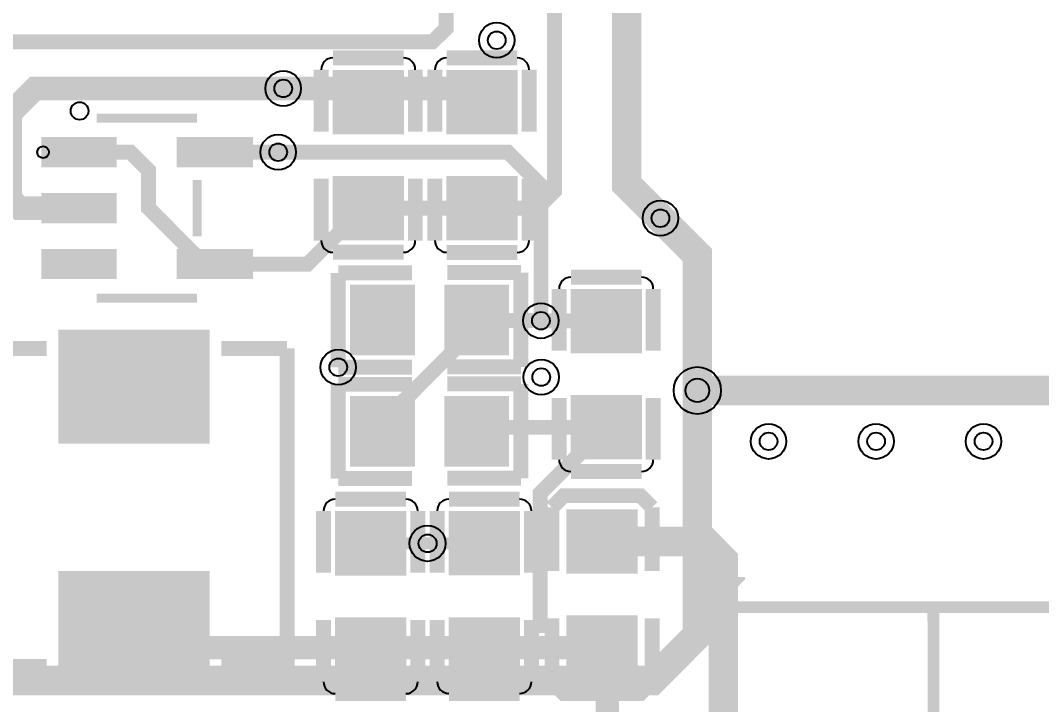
# Model space of a CAD drawing. Header units: millimetres. Extents: x -22 to 83, y 0 to 77.
# Drawn here: x 46.01 to 63.36, y 38.57 to 50.19 of the extents above; entities that cross this region are included whole.
import ezdxf

# ---------------------------------------------------------------- set-up
doc = ezdxf.new("R2010")
doc.units = ezdxf.units.MM
for name, color, linetype, true_color in [('BottomLayer', 7, 'Continuous', 0x6699cc), ('Document', 7, 'Continuous', 0xffffff), ('Hole', 7, 'Continuous', 0x222222), ('Multi-Layer', 7, 'Continuous', 0xc0c0c0), ('TopLayer', 7, 'Continuous', 0xff3366), ('TopPasteMaskLayer', 9, 'Continuous', 0x808080), ('TopSilkLayer', 7, 'Continuous', 0xffcc00), ('TopSolderMaskLayer', 7, 'Continuous', 0x800080)]:
    doc.layers.add(name, color=color, linetype=linetype, true_color=true_color)

msp = doc.modelspace()

# ---------------------------------------------------------------- hatches: boundary and pattern name
at = {"layer": 'TopLayer'}
for points in [[(52.471, 49.299), (52.471, 48.299), (51.371, 48.299), (51.371, 49.299)], [(54.402, 49.298), (54.402, 48.298), (53.302, 48.298), (53.302, 49.298)], [(47.587, 48.193), (47.587, 47.703), (46.43, 47.703), (46.43, 48.193)], [(49.904, 48.193), (49.904, 47.703), (48.729, 47.703), (48.729, 48.193)], [(52.471, 47.499), (52.471, 46.499), (51.371, 46.499), (51.371, 47.499)], [(54.402, 47.498), (54.402, 46.498), (53.302, 46.498), (53.302, 47.498)], [(47.587, 47.243), (47.587, 46.753), (46.43, 46.753), (46.43, 47.243)], [(47.587, 46.293), (47.587, 45.803), (46.43, 45.803), (46.43, 46.293)], [(49.904, 46.293), (49.904, 45.803), (48.729, 45.803), (48.729, 46.293)], [(51.662, 45.648), (52.662, 45.648), (52.662, 44.548), (51.662, 44.548)], [(53.262, 45.648), (54.262, 45.648), (54.262, 44.548), (53.262, 44.548)], [(56.512, 45.578), (56.512, 44.578), (55.412, 44.578), (55.412, 45.578)], [(49.193, 44.918), (49.193, 43.018), (46.693, 43.018), (46.693, 44.918)], [(51.662, 43.758), (52.662, 43.758), (52.662, 42.658), (51.662, 42.658)], [(53.262, 43.758), (54.262, 43.758), (54.262, 42.658), (53.262, 42.658)], [(56.512, 43.778), (56.512, 42.778), (55.412, 42.778), (55.412, 43.778)], [(52.512, 41.808), (52.512, 40.808), (51.412, 40.808), (51.412, 41.808)], [(54.442, 41.809), (54.442, 40.809), (53.342, 40.809), (53.342, 41.809)], [(55.342, 40.839), (55.342, 41.839), (56.442, 41.839), (56.442, 40.839)], [(49.193, 40.818), (49.193, 38.918), (46.693, 38.918), (46.693, 40.818)], [(52.512, 40.008), (52.512, 39.008), (51.412, 39.008), (51.412, 40.008)], [(54.442, 40.009), (54.442, 39.009), (53.342, 39.009), (53.342, 40.009)], [(55.342, 39.038), (55.342, 40.038), (56.442, 40.038), (56.442, 39.038)]]:
    msp.add_hatch(color=256, dxfattribs=at).paths.add_polyline_path(points)
at = {"layer": 'TopPasteMaskLayer'}
for points in [[(52.471, 49.299), (52.471, 48.299), (51.371, 48.299), (51.371, 49.299)], [(54.402, 49.298), (54.402, 48.298), (53.302, 48.298), (53.302, 49.298)], [(47.587, 48.193), (47.587, 47.703), (46.43, 47.703), (46.43, 48.193)], [(49.904, 48.193), (49.904, 47.703), (48.729, 47.703), (48.729, 48.193)], [(52.471, 47.499), (52.471, 46.499), (51.371, 46.499), (51.371, 47.499)], [(54.402, 47.498), (54.402, 46.498), (53.302, 46.498), (53.302, 47.498)], [(47.587, 47.243), (47.587, 46.753), (46.43, 46.753), (46.43, 47.243)], [(47.587, 46.293), (47.587, 45.803), (46.43, 45.803), (46.43, 46.293)], [(49.904, 46.293), (49.904, 45.803), (48.729, 45.803), (48.729, 46.293)], [(51.662, 45.648), (52.662, 45.648), (52.662, 44.548), (51.662, 44.548)], [(53.262, 45.648), (54.262, 45.648), (54.262, 44.548), (53.262, 44.548)], [(56.512, 45.578), (56.512, 44.578), (55.412, 44.578), (55.412, 45.578)], [(49.193, 44.918), (49.193, 43.018), (46.693, 43.018), (46.693, 44.918)], [(51.662, 43.758), (52.662, 43.758), (52.662, 42.658), (51.662, 42.658)], [(53.262, 43.758), (54.262, 43.758), (54.262, 42.658), (53.262, 42.658)], [(56.512, 43.778), (56.512, 42.778), (55.412, 42.778), (55.412, 43.778)], [(52.512, 41.808), (52.512, 40.808), (51.412, 40.808), (51.412, 41.808)], [(54.442, 41.809), (54.442, 40.809), (53.342, 40.809), (53.342, 41.809)], [(55.342, 40.839), (55.342, 41.839), (56.442, 41.839), (56.442, 40.839)], [(49.193, 40.818), (49.193, 38.918), (46.693, 38.918), (46.693, 40.818)], [(52.512, 40.008), (52.512, 39.008), (51.412, 39.008), (51.412, 40.008)], [(54.442, 40.009), (54.442, 39.009), (53.342, 39.009), (53.342, 40.009)], [(55.342, 39.038), (55.342, 40.038), (56.442, 40.038), (56.442, 39.038)]]:
    msp.add_hatch(color=256, dxfattribs=at).paths.add_polyline_path(points)
at = {"layer": 'TopSolderMaskLayer'}
for points in [[(52.527, 49.346), (52.527, 48.253), (51.315, 48.253), (51.315, 49.346)], [(54.458, 49.345), (54.458, 48.252), (53.246, 48.252), (53.246, 49.345)], [(47.647, 48.204), (47.647, 47.693), (46.37, 47.693), (46.37, 48.204)], [(49.964, 48.204), (49.964, 47.693), (48.668, 47.693), (48.668, 48.204)], [(52.527, 47.545), (52.527, 46.453), (51.315, 46.453), (51.315, 47.545)], [(54.458, 47.545), (54.458, 46.452), (53.246, 46.452), (53.246, 47.545)], [(47.647, 47.254), (47.647, 46.743), (46.37, 46.743), (46.37, 47.254)], [(47.647, 46.304), (47.647, 45.793), (46.37, 45.793), (46.37, 46.304)], [(49.964, 46.304), (49.964, 45.793), (48.668, 45.793), (48.668, 46.304)], [(51.612, 45.699), (52.713, 45.699), (52.713, 44.498), (51.612, 44.498)], [(53.212, 45.699), (54.313, 45.699), (54.313, 44.498), (53.212, 44.498)], [(56.568, 45.625), (56.568, 44.532), (55.356, 44.532), (55.356, 45.625)], [(49.226, 44.937), (49.226, 42.998), (46.659, 42.998), (46.659, 44.937)], [(51.612, 43.809), (52.713, 43.809), (52.713, 42.608), (51.612, 42.608)], [(53.212, 43.809), (54.313, 43.809), (54.313, 42.608), (53.212, 42.608)], [(56.568, 43.824), (56.568, 42.732), (55.356, 42.732), (55.356, 43.824)], [(52.568, 41.855), (52.568, 40.762), (51.356, 40.762), (51.356, 41.855)], [(54.498, 41.855), (54.498, 40.763), (53.286, 40.763), (53.286, 41.855)], [(55.286, 40.792), (55.286, 41.885), (56.498, 41.885), (56.498, 40.792)], [(49.226, 40.837), (49.226, 38.898), (46.659, 38.898), (46.659, 40.837)], [(55.286, 38.992), (55.286, 40.085), (56.498, 40.085), (56.498, 38.992)], [(52.568, 40.054), (52.568, 38.962), (51.356, 38.962), (51.356, 40.054)], [(54.498, 40.055), (54.498, 38.963), (53.286, 38.963), (53.286, 40.055)]]:
    msp.add_hatch(color=256, dxfattribs=at).paths.add_polyline_path(points)

# ---------------------------------------------------------------- linework, layer by layer
at = {"layer": 'BottomLayer'}
for points, const_width in [([(50.392, 47.948), (54.292, 47.948), (54.855, 47.386), (54.855, 45.088)], 0.254), ([(57.51, 43.904), (57.51, 46.201), (56.883, 46.828)], 0.5), ([(45.342, 38.98), (56.74, 38.98), (57.51, 39.75), (57.51, 43.904)], 0.5)]:
    msp.add_lwpolyline(points, dxfattribs=dict(at, const_width=const_width))
at = {"layer": 'Document'}
msp.add_circle((46.4, 47.948), 0.1, dxfattribs=at)
at = {"layer": 'Hole'}
for centre, radius in [((54.103, 49.849), 0.15), ((50.478, 49.03), 0.15), ((50.392, 47.948), 0.15), ((56.883, 46.828), 0.15), ((54.854, 45.088), 0.15), ((51.412, 44.298), 0.15), ((54.86, 44.13), 0.15), ((57.51, 43.904), 0.2), ((58.72, 43.04), 0.15), ((60.545, 43.04), 0.15), ((62.37, 43.04), 0.15), ((52.929, 41.308), 0.152)]:
    msp.add_circle(centre, radius, dxfattribs=at)
at = {"layer": 'Multi-Layer'}
for centre, radius in [((54.103, 49.849), 0.3), ((50.478, 49.03), 0.3), ((50.392, 47.948), 0.3), ((56.883, 46.828), 0.3), ((54.854, 45.088), 0.3), ((51.412, 44.298), 0.3), ((54.86, 44.13), 0.3), ((57.51, 43.904), 0.4), ((58.72, 43.04), 0.3), ((60.545, 43.04), 0.3), ((62.37, 43.04), 0.3), ((52.929, 41.308), 0.305)]:
    msp.add_circle(centre, radius, dxfattribs=at)
at = {"layer": 'TopLayer'}
for points, const_width in [([(48.7, 57.869), (50.089, 59.258), (55.921, 59.258), (56.309, 58.87), (56.309, 47.402), (56.883, 46.828)], 0.5), ([(48.7, 57.869), (49.449, 58.618), (54.572, 58.618), (55.083, 58.108), (55.083, 47.287), (54.793, 46.998), (53.853, 46.998)], 0.254), ([(44.361, 47.158), (45.022, 47.818), (45.022, 49.388), (45.453, 49.82), (53.012, 49.82), (53.244, 50.051), (53.244, 52.969), (52.301, 53.909), (52.301, 57.671), (52.052, 57.917), (49.954, 57.917), (49.822, 58.049)], 0.254), ([(47.008, 46.998), (46.002, 46.998), (45.842, 47.158), (45.842, 48.608), (46.261, 49.03), (50.477, 49.03)], 0.4), ([(50.477, 49.03), (53.853, 49.03), (53.853, 48.799)], 0.4), ([(49.317, 46.048), (49.141, 46.048), (48.192, 46.998), (48.192, 47.638), (47.882, 47.948), (47.008, 47.948)], 0.254), ([(49.316, 47.948), (49.316, 47.948), (50.392, 47.948)], 0.254), ([(49.316, 46.049), (50.892, 46.049), (51.842, 46.998), (51.922, 46.998)], 0.254), ([(53.853, 46.998), (53.853, 46.998), (51.923, 46.998)], 0.254), ([(52.162, 43.208), (52.162, 43.368), (53.762, 44.968), (53.762, 45.098)], 0.254), ([(53.762, 45.098), (53.762, 45.098), (54.855, 45.088)], 0.254), ([(54.855, 45.088), (54.855, 45.088), (55.961, 45.077)], 0.254), ([(57.511, 43.904), (75.037, 43.904), (75.58, 43.36), (75.58, 27.59), (75.179, 27.191), (73.79, 27.201)], 0.5), ([(53.763, 43.208), (53.832, 43.278), (55.962, 43.278)], 0.254), ([(55.962, 43.278), (54.84, 42.156), (54.84, 39.788)], 0.254), ([(55.892, 41.339), (57.641, 41.339), (57.95, 41.03), (57.95, 37.32)], 0.5), ([(51.962, 41.308), (51.962, 41.308), (52.929, 41.308)], 0.2), ([(52.929, 41.308), (52.929, 41.308), (53.892, 41.308)], 0.2), ([(47.942, 39.669), (48.072, 39.538), (55.892, 39.538)], 0.4), ([(55.892, 39.538), (55.982, 39.449), (55.982, 37.388)], 0.4)]:
    msp.add_lwpolyline(points, dxfattribs=dict(at, const_width=const_width))
at = {"layer": 'TopSilkLayer'}
for points, const_width in [([(52.521, 49.549), (52.521, 49.549), (51.321, 49.549)], 0.254), ([(54.452, 49.549), (54.452, 49.549), (53.252, 49.549)], 0.254), ([(51.121, 49.349), (51.121, 49.349), (51.121, 49.299)], 0.254), ([(51.121, 48.299), (51.121, 48.299), (51.121, 49.299)], 0.254), ([(52.721, 49.349), (52.721, 49.349), (52.721, 49.299)], 0.254), ([(52.721, 48.299), (52.721, 48.299), (52.721, 49.299)], 0.254), ([(53.052, 49.348), (53.052, 49.348), (53.052, 49.299)], 0.254), ([(53.052, 48.298), (53.052, 48.298), (53.052, 49.299)], 0.254), ([(54.652, 49.349), (54.652, 49.349), (54.652, 49.299)], 0.254), ([(54.652, 48.298), (54.652, 48.298), (54.652, 49.299)], 0.254), ([(47.311, 48.525), (47.311, 48.525), (49.014, 48.525)], 0.152), ([(50.362, 47.968), (50.362, 47.968), (50.362, 47.838)], 0.254), ([(49.014, 46.522), (49.014, 46.522), (49.014, 47.475)], 0.152), ([(51.121, 47.499), (51.121, 47.499), (51.121, 46.499)], 0.254), ([(52.721, 47.499), (52.721, 47.499), (52.721, 46.499)], 0.254), ([(53.052, 47.498), (53.052, 47.498), (53.052, 46.499)], 0.254), ([(54.652, 47.498), (54.652, 47.498), (54.652, 46.499)], 0.254), ([(51.121, 46.449), (51.121, 46.449), (51.121, 46.499)], 0.254), ([(52.721, 46.449), (52.721, 46.449), (52.721, 46.499)], 0.254), ([(53.052, 46.449), (53.052, 46.449), (53.052, 46.499)], 0.254), ([(54.652, 46.448), (54.652, 46.448), (54.652, 46.499)], 0.254), ([(52.521, 46.249), (52.521, 46.249), (51.321, 46.249)], 0.254), ([(54.452, 46.248), (54.452, 46.248), (53.252, 46.248)], 0.254), ([(51.412, 45.898), (51.412, 45.898), (51.412, 44.298)], 0.254), ([(52.662, 45.898), (52.662, 45.898), (51.412, 45.898)], 0.254), ([(53.263, 45.904), (53.263, 45.904), (54.513, 45.904)], 0.254), ([(54.513, 45.904), (54.513, 45.904), (54.513, 44.303)], 0.254), ([(56.562, 45.828), (56.562, 45.828), (55.362, 45.828)], 0.254), ([(55.162, 45.628), (55.162, 45.628), (55.162, 45.578)], 0.254), ([(55.162, 44.578), (55.162, 44.578), (55.162, 45.578)], 0.254), ([(56.762, 45.628), (56.762, 45.628), (56.762, 45.578)], 0.254), ([(56.762, 44.578), (56.762, 44.578), (56.762, 45.578)], 0.254), ([(47.311, 45.472), (47.311, 45.472), (49.014, 45.472)], 0.152), ([(46.461, 44.618), (46.461, 44.618), (45.343, 44.618)], 0.254), ([(50.543, 44.618), (50.543, 44.618), (49.424, 44.618)], 0.254), ([(50.543, 44.618), (50.543, 44.618), (50.543, 39.218)], 0.254), ([(52.662, 44.298), (52.662, 44.298), (51.412, 44.298)], 0.254), ([(53.263, 44.303), (53.263, 44.303), (54.513, 44.303)], 0.254), ([(51.412, 44.008), (51.412, 44.008), (51.412, 42.408)], 0.254), ([(52.662, 44.008), (52.662, 44.008), (51.412, 44.008)], 0.254), ([(53.263, 44.014), (53.263, 44.014), (54.513, 44.014)], 0.254), ([(54.513, 44.014), (54.513, 44.014), (54.513, 42.413)], 0.254), ([(55.162, 43.778), (55.162, 43.778), (55.162, 42.778)], 0.254), ([(56.762, 43.778), (56.762, 43.778), (56.762, 42.778)], 0.254), ([(55.162, 42.728), (55.162, 42.728), (55.162, 42.778)], 0.254), ([(56.762, 42.728), (56.762, 42.728), (56.762, 42.778)], 0.254), ([(52.662, 42.408), (52.662, 42.408), (51.412, 42.408)], 0.254), ([(53.263, 42.413), (53.263, 42.413), (54.513, 42.413)], 0.254), ([(56.562, 42.528), (56.562, 42.528), (55.362, 42.528)], 0.254), ([(52.562, 42.058), (52.562, 42.058), (51.362, 42.058)], 0.254), ([(54.492, 42.059), (54.492, 42.059), (53.292, 42.059)], 0.254), ([(55.272, 42.118), (55.242, 42.118), (55.042, 41.918)], 0.254), ([(55.272, 42.118), (55.272, 42.118), (56.512, 42.118)], 0.254), ([(56.512, 42.118), (56.542, 42.118), (56.742, 41.918)], 0.254), ([(51.162, 41.858), (51.162, 41.858), (51.162, 41.808)], 0.254), ([(52.762, 41.858), (52.762, 41.858), (52.762, 41.808)], 0.254), ([(53.092, 41.859), (53.092, 41.859), (53.092, 41.809)], 0.254), ([(54.692, 41.859), (54.692, 41.859), (54.692, 41.809)], 0.254), ([(55.042, 40.839), (55.042, 40.839), (55.042, 41.918)], 0.254), ([(56.742, 40.839), (56.742, 40.839), (56.742, 41.918)], 0.254), ([(51.162, 40.808), (51.162, 40.808), (51.162, 41.808)], 0.254), ([(52.762, 40.808), (52.762, 40.808), (52.762, 41.808)], 0.254), ([(53.092, 40.809), (53.092, 40.809), (53.092, 41.809)], 0.254), ([(54.692, 40.809), (54.692, 40.809), (54.692, 41.809)], 0.254), ([(61.522, 40.225), (57.71, 40.225), (58.22, 40.735), (58.22, 40.74)], 0.2), ([(61.522, 39.285), (61.522, 39.285), (61.517, 40.225)], 0.2), ([(61.522, 39.285), (61.522, 35.275), (68.342, 35.275), (68.342, 40.225), (61.522, 40.225)], 0.2), ([(51.162, 40.008), (51.162, 40.008), (51.162, 39.008)], 0.254), ([(52.762, 40.008), (52.762, 40.008), (52.762, 39.008)], 0.254), ([(53.092, 40.009), (53.092, 40.009), (53.092, 39.009)], 0.254), ([(54.692, 40.009), (54.692, 40.009), (54.692, 39.009)], 0.254), ([(55.042, 40.038), (55.042, 40.038), (55.042, 38.958)], 0.254), ([(56.742, 40.038), (56.742, 40.038), (56.742, 38.958)], 0.254), ([(45.343, 39.218), (45.343, 39.218), (46.461, 39.218)], 0.254), ([(49.424, 39.218), (49.424, 39.218), (50.543, 39.218)], 0.254), ([(51.162, 38.958), (51.162, 38.958), (51.162, 39.008)], 0.254), ([(52.762, 38.958), (52.762, 38.958), (52.762, 39.008)], 0.254), ([(53.092, 38.959), (53.092, 38.959), (53.092, 39.009)], 0.254), ([(54.692, 38.959), (54.692, 38.959), (54.692, 39.009)], 0.254), ([(55.272, 38.758), (55.242, 38.758), (55.042, 38.958)], 0.254), ([(56.512, 38.758), (56.542, 38.758), (56.742, 38.958)], 0.254), ([(52.562, 38.758), (52.562, 38.758), (51.362, 38.758)], 0.254), ([(54.492, 38.759), (54.492, 38.759), (53.292, 38.759)], 0.254), ([(55.272, 38.758), (55.272, 38.758), (56.512, 38.758)], 0.254)]:
    msp.add_lwpolyline(points, dxfattribs=dict(at, const_width=const_width))
msp.add_circle((47.02, 48.649), 0.15, dxfattribs=at)
for centre, start, end in [((51.321, 49.349), 90, 180), ((52.521, 49.349), 360, 90), ((53.252, 49.348), 90, 180), ((54.452, 49.349), 360, 90), ((51.321, 46.449), 180, 270), ((52.521, 46.449), 270, 0), ((53.252, 46.449), 180, 270), ((54.452, 46.448), 270, 0), ((55.362, 45.628), 90, 180), ((56.562, 45.628), 360, 90), ((55.362, 42.728), 180, 270), ((56.562, 42.728), 270, 0), ((51.362, 41.858), 90, 180), ((52.562, 41.858), 0, 90), ((53.292, 41.859), 90, 180), ((54.492, 41.859), 360, 90), ((51.362, 38.958), 180, 270), ((52.562, 38.958), 270, 360), ((53.292, 38.959), 180, 270), ((54.492, 38.959), 270, 360)]:
    msp.add_arc(centre, 0.2, start, end, dxfattribs=at)

doc.saveas('drawing.dxf')
